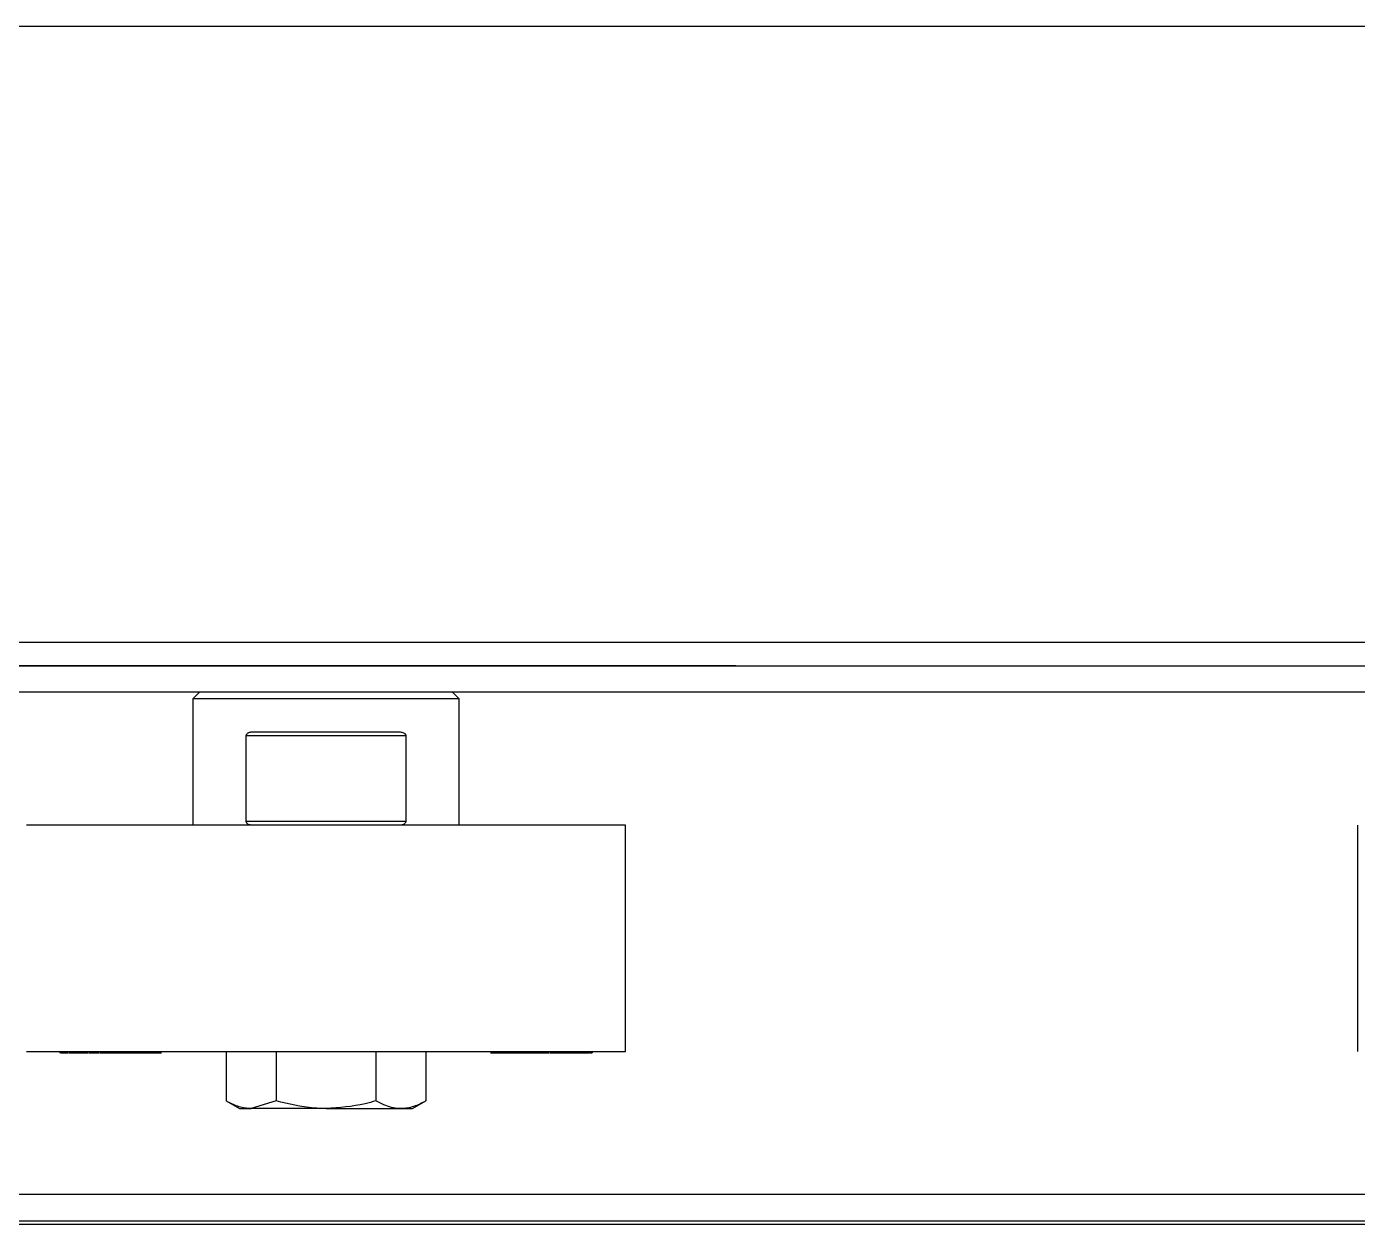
# Model space of a CAD drawing. Header units: millimetres. Extents: x 15 to 415, y 5 to 292.
# Drawn here: x 303.28 to 308.28, y 123.09 to 127.59 of the extents above; entities that cross this region are included whole.
import ezdxf

# ---------------------------------------------------------------- set-up
doc = ezdxf.new("R2010")
doc.units = ezdxf.units.MM
doc.linetypes.add('CENTERX2', pattern=[20.32, 12.7, -2.54, 2.54, -2.54])

msp = doc.modelspace()

# ---------------------------------------------------------------- linework, layer by layer
at = {"color": 7, "linetype": 'Continuous', "lineweight": 25}
for p, q in [((314.90737, 127.58944), (268.90737, 127.58944)), ((314.90737, 125.08944), (268.90737, 125.08944)), ((303.93237, 125.08944), (303.90737, 125.06444)), ((303.90737, 125.06444), (303.90737, 124.58944)), ((304.40737, 125.06444), (303.90737, 125.06444)), ((304.90737, 125.06444), (304.40737, 125.06444)), ((304.90737, 125.06444), (304.88237, 125.08944)), ((304.90737, 124.58944), (304.90737, 125.06444)), ((304.10737, 124.60444), (304.10737, 124.92444)), ((304.70737, 124.92444), (304.10737, 124.92444)), ((304.12848, 124.93944), (304.68625, 124.93944)), ((304.70737, 124.92444), (304.70737, 124.60444)), ((304.10737, 124.60444), (304.70737, 124.60444)), ((304.6002, 124.58944), (303.28237, 124.58944)), ((305.53237, 124.58944), (304.6002, 124.58944)), ((305.53237, 123.73944), (305.53237, 124.58944)), ((308.28237, 124.58944), (308.28237, 123.73944)), ((303.28237, 123.73944), (304.6002, 123.73944)), ((303.40758, 123.73944), (303.40758, 123.73444)), ((303.40801, 123.73444), (303.40801, 123.73944)), ((303.40801, 123.73444), (303.40889, 123.73444)), ((303.40918, 123.73944), (303.40918, 123.73444)), ((303.4107, 123.73444), (303.4107, 123.73944)), ((303.41099, 123.73444), (303.42051, 123.73444)), ((303.41693, 123.73444), (303.43462, 123.73444)), ((303.44106, 123.73444), (303.442, 123.73444)), ((303.442, 123.73444), (303.442, 123.73944)), ((303.442, 123.73444), (303.45236, 123.73444)), ((303.45236, 123.73444), (303.45236, 123.73944)), ((303.45236, 123.73444), (303.47266, 123.73444)), ((303.47266, 123.73444), (303.47266, 123.73944)), ((303.47266, 123.73444), (303.48851, 123.73444)), ((303.48857, 123.73444), (303.48857, 123.73944)), ((303.48857, 123.73444), (303.48974, 123.73444)), ((303.48974, 123.73944), (303.48974, 123.73444)), ((303.48974, 123.73444), (303.49985, 123.73444)), ((303.49985, 123.73444), (303.49985, 123.73944)), ((303.51868, 123.73444), (303.51868, 123.73944)), ((303.51868, 123.73444), (303.52386, 123.73444)), ((303.52386, 123.73444), (303.52386, 123.73944)), ((303.52386, 123.73444), (303.53686, 123.73444)), ((303.53891, 123.73444), (303.53891, 123.73944)), ((303.53891, 123.73444), (303.54579, 123.73444)), ((303.54579, 123.73444), (303.54579, 123.73944)), ((303.54579, 123.73444), (303.54771, 123.73444)), ((303.55975, 123.73444), (303.55975, 123.73944)), ((303.55975, 123.73444), (303.56661, 123.73444)), ((303.56661, 123.73444), (303.56661, 123.73944)), ((303.58043, 123.73444), (303.58043, 123.73944)), ((303.58043, 123.73444), (303.58302, 123.73444)), ((303.58343, 123.73444), (303.58343, 123.73944)), ((303.58343, 123.73444), (303.60729, 123.73444)), ((303.60729, 123.73444), (303.60729, 123.73944)), ((303.60936, 123.73944), (303.60936, 123.73444)), ((303.62928, 123.73444), (303.62928, 123.73944)), ((303.63209, 123.73444), (303.63209, 123.73944)), ((303.63209, 123.73444), (303.63473, 123.73444)), ((303.64054, 123.73444), (303.64054, 123.73944)), ((303.64054, 123.73444), (303.65669, 123.73444)), ((303.65669, 123.73444), (303.65669, 123.73944)), ((303.67848, 123.73444), (303.67848, 123.73944)), ((303.68132, 123.73444), (303.68132, 123.73944)), ((303.68132, 123.73444), (303.68276, 123.73444)), ((303.68276, 123.73444), (303.68276, 123.73944)), ((303.68276, 123.73444), (303.69587, 123.73444)), ((303.69587, 123.73444), (303.69587, 123.73944)), ((303.69587, 123.73444), (303.71271, 123.73444)), ((303.71271, 123.73444), (303.71271, 123.73944)), ((303.71271, 123.73444), (303.72573, 123.73444)), ((303.72573, 123.73444), (303.72573, 123.73944)), ((303.72573, 123.73444), (303.78292, 123.73444)), ((303.78292, 123.73444), (303.78292, 123.73944)), ((303.78533, 123.73444), (303.78533, 123.73944)), ((304.03209, 123.73944), (304.03209, 123.55347)), ((304.21973, 123.73944), (304.21973, 123.55347)), ((304.595, 123.73944), (304.595, 123.55347)), ((304.6002, 123.73944), (305.53237, 123.73944)), ((304.78264, 123.73944), (304.78264, 123.55347)), ((305.02761, 123.73444), (305.02761, 123.73944)), ((305.03, 123.73444), (305.03, 123.73944)), ((305.03, 123.73444), (305.06065, 123.73444)), ((305.06065, 123.73944), (305.06065, 123.73444)), ((305.06065, 123.73444), (305.07382, 123.73444)), ((305.07382, 123.73444), (305.07382, 123.73944)), ((305.08413, 123.73444), (305.08413, 123.73944)), ((305.08992, 123.73444), (305.08992, 123.73944)), ((305.08992, 123.73444), (305.10156, 123.73444)), ((305.10156, 123.73444), (305.10156, 123.73944)), ((305.10156, 123.73444), (305.11635, 123.73444)), ((305.11635, 123.73444), (305.11635, 123.73944)), ((305.11635, 123.73444), (305.128, 123.73444)), ((305.128, 123.73944), (305.128, 123.73444)), ((305.128, 123.73444), (305.14168, 123.73444)), ((305.14587, 123.73444), (305.14587, 123.73944)), ((305.14587, 123.73444), (305.16031, 123.73444)), ((305.16031, 123.73444), (305.16031, 123.73944)), ((305.17571, 123.73444), (305.17571, 123.73944)), ((305.17571, 123.73444), (305.18465, 123.73444)), ((305.18465, 123.73444), (305.18465, 123.73944)), ((305.18465, 123.73444), (305.19327, 123.73444)), ((305.19327, 123.73444), (305.19327, 123.73944)), ((305.19327, 123.73444), (305.20222, 123.73444)), ((305.20222, 123.73444), (305.20222, 123.73944)), ((305.20222, 123.73444), (305.21086, 123.73444)), ((305.21086, 123.73444), (305.21086, 123.73944)), ((305.21086, 123.73444), (305.21978, 123.73444)), ((305.21978, 123.73444), (305.21978, 123.73944)), ((305.21978, 123.73444), (305.22927, 123.73444)), ((305.22927, 123.73444), (305.22927, 123.73944)), ((305.22927, 123.73444), (305.23689, 123.73444)), ((305.23689, 123.73444), (305.23689, 123.73944)), ((305.23689, 123.73444), (305.24032, 123.73444)), ((305.24032, 123.73444), (305.24032, 123.73944)), ((305.24032, 123.73444), (305.24628, 123.73444)), ((305.25788, 123.73444), (305.26282, 123.73444)), ((305.26174, 123.73444), (305.26174, 123.73944)), ((305.28058, 123.73444), (305.28658, 123.73444)), ((305.28898, 123.73944), (305.28898, 123.73444)), ((305.28908, 123.73444), (305.28908, 123.73944)), ((305.28908, 123.73444), (305.32815, 123.73444)), ((305.32815, 123.73444), (305.32815, 123.73944)), ((305.33893, 123.73944), (305.33893, 123.73444)), ((305.33893, 123.73444), (305.36562, 123.73444)), ((305.36562, 123.73444), (305.36562, 123.73944)), ((305.36687, 123.73444), (305.37695, 123.73444)), ((305.37695, 123.73444), (305.37695, 123.73944)), ((305.37695, 123.73444), (305.38741, 123.73444)), ((305.38741, 123.73444), (305.38741, 123.73944)), ((305.39057, 123.73444), (305.39502, 123.73444)), ((305.39502, 123.73944), (305.39502, 123.73444)), ((305.3978, 123.73444), (305.3978, 123.73944)), ((305.39803, 123.73444), (305.4, 123.73444)), ((305.4, 123.73944), (305.4, 123.73444)), ((305.4021, 123.73444), (305.4021, 123.73944)), ((305.40302, 123.73444), (305.40716, 123.73444)), ((305.40716, 123.73944), (305.40716, 123.73444)), ((304.03209, 123.55347), (304.08237, 123.52444)), ((304.21973, 123.55347), (304.12591, 123.52444)), ((304.73237, 123.52444), (304.78264, 123.55347)), ((304.08237, 123.52444), (304.12591, 123.52444)), ((304.40737, 123.52444), (304.12591, 123.52444)), ((304.40737, 123.52444), (304.68882, 123.52444)), ((304.68882, 123.52444), (304.73237, 123.52444)), ((302.06781, 123.20294), (311.74692, 123.20294)), ((302.39567, 123.10294), (311.41906, 123.10294)), ((314.90737, 123.08944), (268.90737, 123.08944))]:
    msp.add_line(p, q, dxfattribs=at)
at = {"color": 8, "linetype": 'Continuous', "lineweight": 25}
msp.add_line((268.90737, 125.27627), (314.90737, 125.27627), dxfattribs=at)
at = {"color": 7, "linetype": 'CENTERX2'}
for p, q in [((366.90737, 125.18844), (216.90737, 125.18844)), ((216.90737, 125.18844), (366.90737, 125.18844))]:
    msp.add_line(p, q, dxfattribs=at)
at = {"color": 7, "linetype": 'Continuous', "lineweight": 25}
for points, knots in [([(304.10737, 124.92444), (304.10749, 124.92566), (304.10772, 124.92809), (304.10966, 124.93174), (304.11251, 124.93466), (304.11605, 124.93684), (304.11979, 124.93831), (304.12396, 124.93927), (304.12697, 124.93938), (304.12848, 124.93944)], [0, 0, 0, 0, 0.1111644, 0.2215578, 0.3911796, 0.5273291, 0.6670699, 0.832159, 1, 1, 1, 1]), ([(304.68625, 124.93944), (304.68832, 124.93933), (304.69254, 124.93911), (304.69812, 124.93725), (304.70209, 124.93473), (304.70451, 124.93227), (304.70611, 124.92991), (304.70718, 124.92721), (304.70731, 124.92526), (304.70737, 124.92444)], [0, 0, 0, 0, 0.22945028, 0.46668496, 0.64308859, 0.73102505, 0.82178257, 0.92494901, 1, 1, 1, 1]), ([(304.12848, 124.58944), (304.12641, 124.58956), (304.1222, 124.58978), (304.11662, 124.59164), (304.11264, 124.59416), (304.11022, 124.59662), (304.10862, 124.59898), (304.10755, 124.60168), (304.10742, 124.60362), (304.10737, 124.60444)], [0, 0, 0, 0, 0.2294503, 0.466685, 0.6430886, 0.7310251, 0.8217826, 0.924949, 1, 1, 1, 1]), ([(304.70737, 124.60444), (304.70725, 124.60323), (304.70701, 124.6008), (304.70508, 124.59714), (304.70222, 124.59423), (304.69868, 124.59205), (304.69494, 124.59058), (304.69077, 124.58962), (304.68776, 124.5895), (304.68625, 124.58944)], [0, 0, 0, 0, 0.11116437, 0.22155782, 0.39117964, 0.52732907, 0.66706995, 0.83215896, 1, 1, 1, 1]), ([(303.40758, 123.73444), (303.40762, 123.73444), (303.4077, 123.73444), (303.40782, 123.73444), (303.40794, 123.73444), (303.40801, 123.73444)], [0, 0, 0, 0, 0.2504993, 0.5009327, 1, 1, 1, 1]), ([(303.4107, 123.73444), (303.41403, 123.73444), (303.42068, 123.73444), (303.42943, 123.73444), (303.43486, 123.73444), (303.43697, 123.73444)], [0, 0, 0, 0, 0.3799906, 0.759627, 1, 1, 1, 1]), ([(303.44037, 123.73444), (303.44034, 123.73444), (303.44028, 123.73444), (303.44052, 123.73444), (303.44077, 123.73444), (303.44111, 123.73444), (303.44153, 123.73444), (303.44184, 123.73444), (303.442, 123.73444)], [0, 0, 0, 0, 0.2732748, 0.4210932, 0.5652183, 0.7096569, 0.8547775, 1, 1, 1, 1]), ([(303.48881, 123.73444), (303.48872, 123.73444), (303.48855, 123.73444), (303.48847, 123.73444), (303.48851, 123.73444), (303.48872, 123.73444), (303.48908, 123.73444), (303.48949, 123.73444), (303.48974, 123.73444)], [0, 0, 0, 0, 0.1521973, 0.3053807, 0.4599764, 0.6188682, 0.778979, 1, 1, 1, 1]), ([(303.49985, 123.73444), (303.50085, 123.73444), (303.50278, 123.73444), (303.50797, 123.73444), (303.51191, 123.73444), (303.51398, 123.73444), (303.51416, 123.73444)], [0, 0, 0, 0, 0.3444248, 0.6699565, 0.9720214, 1, 1, 1, 1]), ([(303.51635, 123.73444), (303.51634, 123.73444), (303.51625, 123.73444), (303.51629, 123.73444), (303.51647, 123.73444), (303.51677, 123.73444), (303.51726, 123.73444), (303.51791, 123.73444), (303.51843, 123.73444), (303.51868, 123.73444)], [0, 0, 0, 0, 0.0165306, 0.2168215, 0.3182892, 0.4861605, 0.6552294, 0.8272933, 1, 1, 1, 1]), ([(303.53675, 123.73444), (303.5368, 123.73444), (303.5369, 123.73444), (303.53827, 123.73444), (303.53891, 123.73444)], [0, 0, 0, 0, 0.5265603, 1, 1, 1, 1]), ([(303.54579, 123.73444), (303.54665, 123.73444), (303.54839, 123.73444), (303.55166, 123.73444), (303.55435, 123.73444), (303.55546, 123.73444)], [0, 0, 0, 0, 0.3686168, 0.7397263, 1, 1, 1, 1]), ([(303.55692, 123.73444), (303.55692, 123.73444), (303.5569, 123.73444), (303.55835, 123.73444), (303.55957, 123.73444), (303.55975, 123.73444)], [0, 0, 0, 0, 0.1587678, 0.8760702, 1, 1, 1, 1]), ([(303.56661, 123.73444), (303.56805, 123.73444), (303.5705, 123.73444), (303.57579, 123.73444), (303.57899, 123.73444), (303.58043, 123.73444)], [0, 0, 0, 0, 0.43959189, 0.74804775, 1, 1, 1, 1]), ([(303.60729, 123.73444), (303.60745, 123.73444), (303.60776, 123.73444), (303.60842, 123.73444), (303.60898, 123.73444), (303.60936, 123.73444)], [0, 0, 0, 0, 0.2503486, 0.5007655, 1, 1, 1, 1]), ([(303.60936, 123.73444), (303.61103, 123.73444), (303.61384, 123.73444), (303.61913, 123.73444), (303.6243, 123.73444), (303.62754, 123.73444), (303.62928, 123.73444)], [0, 0, 0, 0, 0.3185725, 0.5340537, 0.7502024, 1, 1, 1, 1]), ([(303.62928, 123.73444), (303.62953, 123.73444), (303.63003, 123.73444), (303.63094, 123.73444), (303.63163, 123.73444), (303.63209, 123.73444)], [0, 0, 0, 0, 0.2508246, 0.5019651, 1, 1, 1, 1]), ([(303.636, 123.73444), (303.63606, 123.73444), (303.6362, 123.73444), (303.6382, 123.73444), (303.63995, 123.73444), (303.64054, 123.73444)], [0, 0, 0, 0, 0.2917, 0.7625484, 1, 1, 1, 1]), ([(303.65669, 123.73444), (303.65831, 123.73444), (303.66101, 123.73444), (303.6662, 123.73444), (303.67138, 123.73444), (303.67552, 123.73444), (303.67784, 123.73444), (303.67848, 123.73444)], [0, 0, 0, 0, 0.2915622, 0.484496, 0.6781187, 0.91156, 1, 1, 1, 1]), ([(303.67848, 123.73444), (303.67872, 123.73444), (303.67921, 123.73444), (303.68017, 123.73444), (303.68086, 123.73444), (303.68132, 123.73444)], [0, 0, 0, 0, 0.2501891, 0.5004098, 1, 1, 1, 1]), ([(303.78292, 123.73444), (303.78313, 123.73444), (303.78357, 123.73444), (303.7844, 123.73444), (303.78496, 123.73444), (303.78533, 123.73444)], [0, 0, 0, 0, 0.2503693, 0.5007819, 1, 1, 1, 1]), ([(303.78533, 123.73444), (303.78714, 123.73444), (303.78952, 123.73444), (303.78962, 123.73444), (303.78964, 123.73444)], [0, 0, 0, 0, 0.7560725, 1, 1, 1, 1]), ([(305.02509, 123.73444), (305.02501, 123.73444), (305.02473, 123.73444), (305.02586, 123.73444), (305.02714, 123.73444), (305.02761, 123.73444)], [0, 0, 0, 0, 0.2131414, 0.7166135, 1, 1, 1, 1]), ([(305.02761, 123.73444), (305.02779, 123.73444), (305.02814, 123.73444), (305.02891, 123.73444), (305.02956, 123.73444), (305.03, 123.73444)], [0, 0, 0, 0, 0.250459, 0.5010127, 1, 1, 1, 1]), ([(305.0748, 123.73444), (305.075, 123.73444), (305.07667, 123.73444), (305.08, 123.73444), (305.08288, 123.73444), (305.08413, 123.73444)], [0, 0, 0, 0, 0.0706762, 0.5953973, 1, 1, 1, 1]), ([(305.08413, 123.73444), (305.08554, 123.73444), (305.08737, 123.73444), (305.08889, 123.73444), (305.08923, 123.73444)], [0, 0, 0, 0, 0.7762783, 1, 1, 1, 1]), ([(305.14289, 123.73444), (305.14293, 123.73444), (305.143, 123.73444), (305.14487, 123.73444), (305.14587, 123.73444)], [0, 0, 0, 0, 0.4666999, 1, 1, 1, 1]), ([(305.16031, 123.73444), (305.16244, 123.73444), (305.16558, 123.73444), (305.17176, 123.73444), (305.17686, 123.73444), (305.18006, 123.73444), (305.18175, 123.73444)], [0, 0, 0, 0, 0.4046167, 0.5953422, 0.786525, 1, 1, 1, 1]), ([(305.24792, 123.73444), (305.24817, 123.73444), (305.24885, 123.73444), (305.25237, 123.73444), (305.25715, 123.73444), (305.26059, 123.73444), (305.26174, 123.73444)], [0, 0, 0, 0, 0.1804436, 0.4996936, 0.8332207, 1, 1, 1, 1]), ([(305.26174, 123.73444), (305.26246, 123.73444), (305.26389, 123.73444), (305.26612, 123.73444), (305.26842, 123.73444), (305.27059, 123.73444), (305.27259, 123.73444), (305.27442, 123.73444), (305.27622, 123.73444), (305.27796, 123.73444), (305.27962, 123.73444), (305.2812, 123.73444), (305.28271, 123.73444), (305.28408, 123.73444), (305.28533, 123.73444), (305.28643, 123.73444), (305.28739, 123.73444), (305.28826, 123.73444), (305.28873, 123.73444), (305.28898, 123.73444)], [0, 0, 0, 0, 0.0662888, 0.1329918, 0.2015624, 0.2711074, 0.3258475, 0.3810195, 0.4375286, 0.4944298, 0.5491548, 0.6042262, 0.6605867, 0.717436, 0.7709378, 0.8249145, 0.880367, 0.9362769, 1, 1, 1, 1]), ([(305.27098, 123.73444), (305.27096, 123.73444), (305.27089, 123.73444), (305.27096, 123.73444), (305.27108, 123.73444), (305.27136, 123.73444), (305.2717, 123.73444), (305.27202, 123.73444), (305.27213, 123.73444)], [0, 0, 0, 0, 0.0979509, 0.2787516, 0.4603104, 0.594782, 0.8646533, 1, 1, 1, 1]), ([(305.32815, 123.73444), (305.32845, 123.73444), (305.32904, 123.73444), (305.32996, 123.73444), (305.33091, 123.73444), (305.33181, 123.73444), (305.33265, 123.73444), (305.33343, 123.73444), (305.3342, 123.73444), (305.33492, 123.73444), (305.33559, 123.73444), (305.33621, 123.73444), (305.33679, 123.73444), (305.33731, 123.73444), (305.33776, 123.73444), (305.33815, 123.73444), (305.33848, 123.73444), (305.33873, 123.73444), (305.33887, 123.73444), (305.33893, 123.73444)], [0, 0, 0, 0, 0.0690748, 0.138365, 0.2094942, 0.2818356, 0.3413406, 0.4013698, 0.4628984, 0.5249052, 0.5807287, 0.6369515, 0.6945555, 0.7526961, 0.8045616, 0.8568877, 0.9105852, 0.9646192, 1, 1, 1, 1]), ([(305.38881, 123.73444), (305.38922, 123.73444), (305.39122, 123.73444), (305.39321, 123.73444), (305.39479, 123.73444)], [0, 0, 0, 0, 0.208786, 1, 1, 1, 1]), ([(305.3978, 123.73444), (305.39757, 123.73444), (305.3971, 123.73444), (305.3964, 123.73444), (305.39571, 123.73444), (305.39525, 123.73444), (305.39502, 123.73444)], [0, 0, 0, 0, 0.2506984, 0.5012854, 0.7506427, 1, 1, 1, 1]), ([(305.4, 123.73444), (305.40018, 123.73444), (305.40053, 123.73444), (305.40121, 123.73444), (305.40174, 123.73444), (305.4021, 123.73444)], [0, 0, 0, 0, 0.2506304, 0.5012147, 1, 1, 1, 1]), ([(304.12591, 123.52444), (304.12368, 123.52448), (304.11782, 123.52456), (304.1083, 123.52541), (304.09738, 123.52718), (304.08277, 123.53064), (304.0682, 123.53565), (304.05372, 123.54203), (304.04286, 123.54741), (304.03568, 123.55145), (304.03209, 123.55347)], [0, 0, 0, 0, 0.0700361, 0.184843, 0.2998166, 0.4152629, 0.6478668, 0.7650247, 0.8824731, 1, 1, 1, 1]), ([(304.40737, 123.52444), (304.39201, 123.52479), (304.32851, 123.52624), (304.26664, 123.54173), (304.21973, 123.55347)], [0, 0, 0, 0, 0.24185142, 1, 1, 1, 1]), ([(304.595, 123.55347), (304.58133, 123.54965), (304.52022, 123.53255), (304.45669, 123.52799), (304.40737, 123.52444)], [0, 0, 0, 0, 0.2237133, 1, 1, 1, 1]), ([(304.68882, 123.52444), (304.6866, 123.52448), (304.67465, 123.52465), (304.65299, 123.52809), (304.62384, 123.53792), (304.60472, 123.54823), (304.595, 123.55347)], [0, 0, 0, 0, 0.0700514, 0.3766066, 0.6830734, 1, 1, 1, 1]), ([(304.78264, 123.55347), (304.77887, 123.55135), (304.76752, 123.54498), (304.74829, 123.5361), (304.72479, 123.52839), (304.70488, 123.52486), (304.69285, 123.52455), (304.68882, 123.52444)], [0, 0, 0, 0, 0.1235975, 0.3712478, 0.6210135, 0.8733014, 1, 1, 1, 1])]:
    msp.add_open_spline(points, degree=3, knots=knots, dxfattribs=at)

doc.saveas('drawing.dxf')
